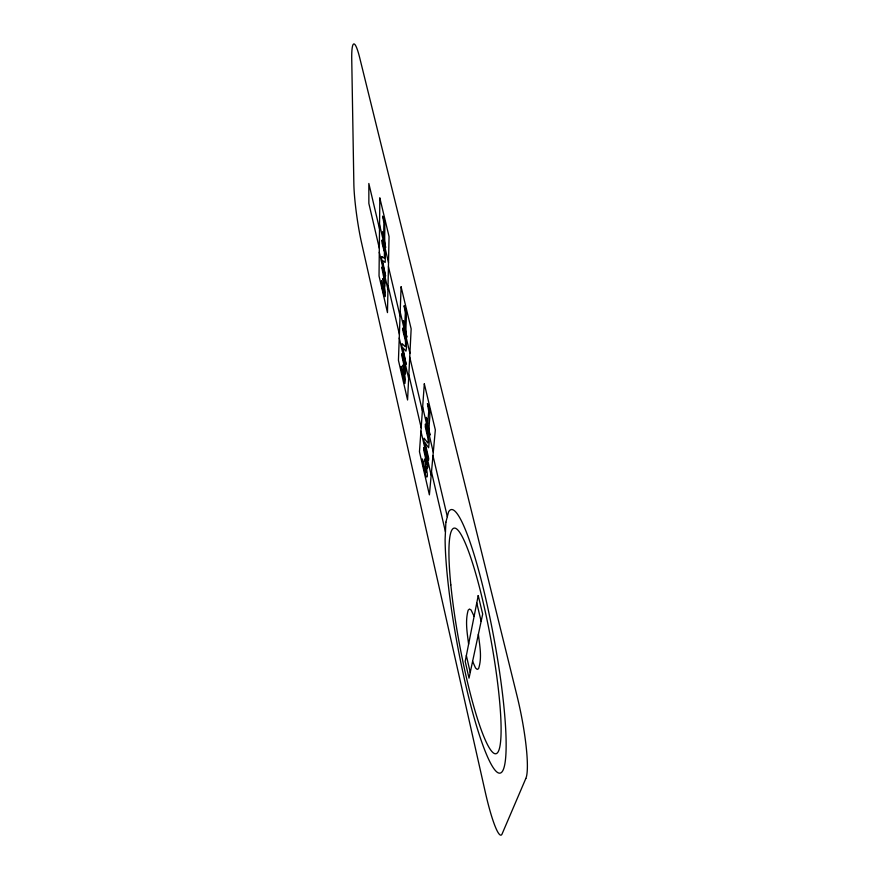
<?xml version="1.0" encoding="UTF-8"?>
<svg xmlns="http://www.w3.org/2000/svg" width="879" height="879" viewBox="0 0 879 879"><rect width="100%" height="100%" fill="white"/><g stroke="black" fill="none" stroke-linecap="round" stroke-linejoin="round"><path stroke-width="1.32" d="M474.122 616.311L471.078 609.96L469.474 609.037L468.166 610.18C465.046 621.222 467.21 632.99 468.617 644.153M472.605 661.36L475.561 668.018L477.176 669.38L478.55 668.721C482.241 657.679 479.681 645.571 478.374 634.275M476.759 602.961L481.143 621.288M379.563 224.672L388.518 262.579M400.187 312.001L409.922 353.259M422.645 407.153L433.292 452.235M379.519 228.848L368.839 183.48L368.861 203.445L379.321 248.296M388.43 266.656L400.044 315.946M409.735 357.083L422.392 410.801M432.973 455.729L447.323 516.632M388.035 285.642L399.374 334.273M408.834 374.828L421.173 427.732M431.49 471.935L445.444 531.784M379.278 252.273L387.958 289.51M399.242 338.008L408.658 378.442M420.931 431.182L431.182 475.231M466.353 655.569L470.243 672.457M404.736 368.554L404.681 369.839A4.538 0.549 81.2 0 1 404.252 369.806L402.934 365.005L404.34 378.915L401.274 366.356L401.187 368.795L404.922 383.453L405.362 379.442L404.241 371.52L405.505 373.949L405.593 370.455L402.011 353.512L401.912 356.039L404.736 368.554M428.282 439.764L427.721 442.972L424.117 438.192L423.931 440.676L428.512 460.343L428.688 458.355L425.018 442.62L428.622 447.752L429.227 441.478L425.425 423.975L425.271 426.842L428.282 439.764M379.838 198.039L379.036 275.962L387.474 312.616L389.056 236.561L379.838 198.039M381.541 280.797C381.123 287.675 387.397 308.881 384.53 286.993C385.485 287.015 384.837 273.534 381.904 266.996C381.651 268.754 387.474 293.081 382.903 278.511C384.233 286.708 386.397 305.387 381.541 280.797M381.728 256.635L381.695 259.514L385.573 276.127L382.508 260.525L385.167 262.425L385.343 255.064L382.09 240.022L382.101 243.241L384.42 252.075L384.376 258.195L381.728 256.635M382.497 232.078L385.628 247.537C383.563 238.132 385.881 228.254 384.112 218.827L383.87 219.893L382.717 216.113L383.881 223.057L383.673 237.033L382.497 232.078M406.527 347.414L405.966 351.128L402.868 347.743L406.131 364.346L401.923 346.293L402.033 343.59L405.12 346.634C406.999 340.338 402.626 334.229 402.824 328.043L405.516 338.492L406.527 347.414M426.754 463.431L426.656 464.617A4.736 0.604 80.7 0 1 426.15 464.321L424.689 458.959L426.26 470.1L425.656 472.693C419.58 444.983 422.931 466.09 425.897 476.264C429.82 481.176 424.117 459.574 427.15 468.793L427.787 467.112L427.337 462.387L423.865 447.543L423.689 449.861L426.754 463.431M401.099 286.84L398.44 360.291L407.57 399.989L411.152 328.867L401.099 286.84M403.483 320.747L406.834 337.261C404.626 328.054 407.526 318.352 405.691 309.1L405.373 309.968L404.087 305.705L405.318 312.99L404.758 326.142L403.483 320.747M445.884 522.203L445.104 539.409A134.047 18.569 79.5 0 0 486.911 755.413A134.047 18.569 79.5 0 0 498.316 663.7A134.047 18.569 79.5 0 0 448.521 512.007L445.884 522.203M424.315 383.848L419.459 451.707L429.391 494.855L435.336 429.897L424.315 383.848M426.37 417.459L429.985 435.182C427.579 426.216 431.204 416.789 429.271 407.779L429.04 408.493L427.447 403.582L428.732 411.229L427.765 423.359L426.37 417.459M478.22 595.577L465.2 661.426L469.023 678.149L482.681 614.091L478.22 595.577M525.829 778.475L502.096 833.94A56.695 7.197 78.8 0 1 485.252 791.968L361.522 242.615A43.137 4.527 81.9 0 1 353.852 183.832L351.743 59.332A49.806 5.703 82.6 0 1 359.753 57.97L516.94 695.531A65.892 10.065 78.7 0 1 525.829 778.475M450.817 584.854A114.731 15.877 79.5 0 0 495.646 753.764A114.731 15.877 79.5 0 0 478.648 584.161A114.731 15.877 79.5 0 0 450.817 584.854"/></g></svg>
